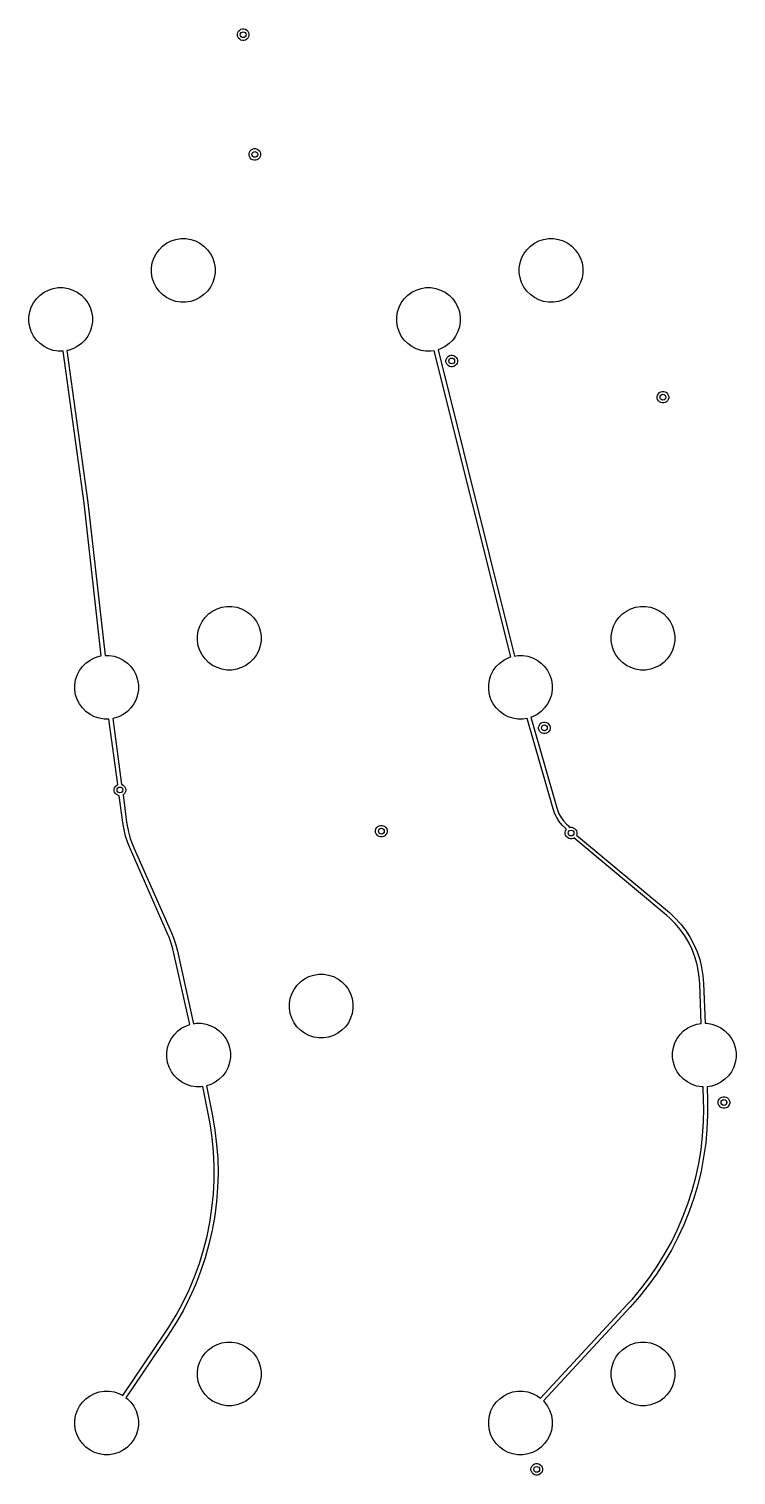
# Model space of a CAD drawing. Extents: x 4 to 18.4, y -7.3 to -2.9.
# Drawn here: x 4.004 to 5.446, y -5.819 to -2.87 of the extents above; entities that cross this region are included whole.
import ezdxf

# ---------------------------------------------------------------- set-up
doc = ezdxf.new("R2010")
doc.units = 0
doc.header["$MEASUREMENT"] = 0
doc.layers.add('BLACK', color=7, linetype='CONTINUOUS')

msp = doc.modelspace()

# ---------------------------------------------------------------- linework, layer by layer
at = {"layer": 'BLACK', "linetype": 'CONTINUOUS'}
for p, q in [((4.4292, -2.8803), (4.43, -2.8774)), ((4.4292, -2.8834), (4.4292, -2.8803)), ((4.43, -2.8864), (4.4292, -2.8834)), ((4.43, -2.8774), (4.4316, -2.8747)), ((4.4316, -2.8891), (4.43, -2.8864)), ((4.4316, -2.8747), (4.4338, -2.8725)), ((4.4338, -2.8913), (4.4316, -2.8891)), ((4.4338, -2.8725), (4.4364, -2.871)), ((4.4364, -2.871), (4.4394, -2.8702)), ((4.4394, -2.8702), (4.4425, -2.8702)), ((4.4425, -2.8702), (4.4455, -2.871)), ((4.4455, -2.871), (4.4481, -2.8725)), ((4.4481, -2.8725), (4.4503, -2.8747)), ((4.4503, -2.8891), (4.4481, -2.8913)), ((4.4503, -2.8747), (4.4519, -2.8774)), ((4.4519, -2.8864), (4.4503, -2.8891)), ((4.4519, -2.8774), (4.4527, -2.8803)), ((4.4527, -2.8834), (4.4519, -2.8864)), ((4.4527, -2.8803), (4.4527, -2.8834)), ((4.4364, -2.8928), (4.4338, -2.8913)), ((4.4394, -2.8936), (4.4364, -2.8928)), ((4.4425, -2.8936), (4.4394, -2.8936)), ((4.4455, -2.8928), (4.4425, -2.8936)), ((4.4481, -2.8913), (4.4455, -2.8928)), ((4.4529, -3.1244), (4.4537, -3.1215)), ((4.4529, -3.1275), (4.4529, -3.1244)), ((4.4537, -3.1215), (4.4552, -3.1188)), ((4.4552, -3.1188), (4.4574, -3.1166)), ((4.4574, -3.1166), (4.46, -3.1151)), ((4.46, -3.1151), (4.463, -3.1143)), ((4.463, -3.1143), (4.4661, -3.1143)), ((4.4661, -3.1143), (4.4691, -3.1151)), ((4.4691, -3.1151), (4.4718, -3.1166)), ((4.4718, -3.1166), (4.4739, -3.1188)), ((4.4739, -3.1188), (4.4755, -3.1215)), ((4.4755, -3.1215), (4.4763, -3.1244)), ((4.4763, -3.1244), (4.4763, -3.1275)), ((4.4537, -3.1305), (4.4529, -3.1275)), ((4.4552, -3.1332), (4.4537, -3.1305)), ((4.4574, -3.1354), (4.4552, -3.1332)), ((4.46, -3.1369), (4.4574, -3.1354)), ((4.463, -3.1377), (4.46, -3.1369)), ((4.4661, -3.1377), (4.463, -3.1377)), ((4.4691, -3.1369), (4.4661, -3.1377)), ((4.4718, -3.1354), (4.4691, -3.1369)), ((4.4739, -3.1332), (4.4718, -3.1354)), ((4.4755, -3.1305), (4.4739, -3.1332)), ((4.4763, -3.1275), (4.4755, -3.1305)), ((4.2939, -3.3025), (4.3036, -3.2993)), ((4.3036, -3.2993), (4.3137, -3.2977)), ((4.3137, -3.2977), (4.3238, -3.2977)), ((4.3238, -3.2977), (4.3339, -3.2993)), ((4.3339, -3.2993), (4.3436, -3.3025)), ((5.0439, -3.3025), (5.0536, -3.2993)), ((5.0536, -3.2993), (5.0636, -3.2977)), ((5.0636, -3.2977), (5.0738, -3.2977)), ((5.0738, -3.2977), (5.0839, -3.2993)), ((5.0839, -3.2993), (5.0936, -3.3025)), ((4.2587, -3.3376), (4.2634, -3.3286)), ((4.2634, -3.3286), (4.2694, -3.3203)), ((4.2694, -3.3203), (4.2766, -3.3131)), ((4.2766, -3.3131), (4.2848, -3.3071)), ((4.2848, -3.3071), (4.2939, -3.3025)), ((4.3436, -3.3025), (4.3527, -3.3071)), ((4.3527, -3.3071), (4.3609, -3.3131)), ((4.3609, -3.3131), (4.3681, -3.3203)), ((4.3681, -3.3203), (4.3741, -3.3286)), ((4.3741, -3.3286), (4.3788, -3.3376)), ((5.0087, -3.3376), (5.0134, -3.3286)), ((5.0134, -3.3286), (5.0193, -3.3203)), ((5.0193, -3.3203), (5.0266, -3.3131)), ((5.0266, -3.3131), (5.0348, -3.3071)), ((5.0348, -3.3071), (5.0439, -3.3025)), ((5.0936, -3.3025), (5.1027, -3.3071)), ((5.1027, -3.3071), (5.1109, -3.3131)), ((5.1109, -3.3131), (5.1181, -3.3203)), ((5.1181, -3.3203), (5.1241, -3.3286)), ((5.1241, -3.3286), (5.1288, -3.3376)), ((4.254, -3.3574), (4.2556, -3.3473)), ((4.254, -3.3676), (4.254, -3.3574)), ((4.2556, -3.3473), (4.2587, -3.3376)), ((4.3788, -3.3376), (4.3819, -3.3473)), ((4.3819, -3.3473), (4.3835, -3.3574)), ((4.3835, -3.3574), (4.3835, -3.3676)), ((5.004, -3.3574), (5.0056, -3.3473)), ((5.004, -3.3676), (5.004, -3.3574)), ((5.0056, -3.3473), (5.0087, -3.3376)), ((5.1288, -3.3376), (5.1319, -3.3473)), ((5.1319, -3.3473), (5.1335, -3.3574)), ((5.1335, -3.3574), (5.1335, -3.3676)), ((4.2556, -3.3777), (4.254, -3.3676)), ((4.2587, -3.3874), (4.2556, -3.3777)), ((4.2634, -3.3964), (4.2587, -3.3874)), ((4.3788, -3.3874), (4.3741, -3.3964)), ((4.3819, -3.3777), (4.3788, -3.3874)), ((4.3835, -3.3676), (4.3819, -3.3777)), ((5.0056, -3.3777), (5.004, -3.3676)), ((5.0087, -3.3874), (5.0056, -3.3777)), ((5.0134, -3.3964), (5.0087, -3.3874)), ((5.1288, -3.3874), (5.1241, -3.3964)), ((5.1319, -3.3777), (5.1288, -3.3874)), ((5.1335, -3.3676), (5.1319, -3.3777)), ((4.0134, -3.4286), (4.0194, -3.4203)), ((4.0194, -3.4203), (4.0266, -3.4131)), ((4.0266, -3.4131), (4.0348, -3.4071)), ((4.0348, -3.4071), (4.0439, -3.4025)), ((4.0439, -3.4025), (4.0536, -3.3993)), ((4.0536, -3.3993), (4.0637, -3.3977)), ((4.0637, -3.3977), (4.0738, -3.3977)), ((4.0738, -3.3977), (4.0839, -3.3993)), ((4.0839, -3.3993), (4.0936, -3.4025)), ((4.0936, -3.4025), (4.1027, -3.4071)), ((4.1027, -3.4071), (4.1109, -3.4131)), ((4.1109, -3.4131), (4.1181, -3.4203)), ((4.1181, -3.4203), (4.1241, -3.4286)), ((4.2694, -3.4047), (4.2634, -3.3964)), ((4.2766, -3.4119), (4.2694, -3.4047)), ((4.2848, -3.4179), (4.2766, -3.4119)), ((4.2939, -3.4225), (4.2848, -3.4179)), ((4.3527, -3.4179), (4.3436, -3.4225)), ((4.3609, -3.4119), (4.3527, -3.4179)), ((4.3681, -3.4047), (4.3609, -3.4119)), ((4.3741, -3.3964), (4.3681, -3.4047)), ((4.7634, -3.4286), (4.7693, -3.4203)), ((4.7693, -3.4203), (4.7766, -3.4131)), ((4.7766, -3.4131), (4.7848, -3.4071)), ((4.7848, -3.4071), (4.7939, -3.4025)), ((4.7939, -3.4025), (4.8036, -3.3993)), ((4.8036, -3.3993), (4.8136, -3.3977)), ((4.8136, -3.3977), (4.8238, -3.3977)), ((4.8238, -3.3977), (4.8339, -3.3993)), ((4.8339, -3.3993), (4.8436, -3.4025)), ((4.8436, -3.4025), (4.8527, -3.4071)), ((4.8527, -3.4071), (4.8609, -3.4131)), ((4.8609, -3.4131), (4.8681, -3.4203)), ((4.8681, -3.4203), (4.8741, -3.4286)), ((5.0193, -3.4047), (5.0134, -3.3964)), ((5.0266, -3.4119), (5.0193, -3.4047)), ((5.0348, -3.4179), (5.0266, -3.4119)), ((5.0439, -3.4225), (5.0348, -3.4179)), ((5.1027, -3.4179), (5.0936, -3.4225)), ((5.1109, -3.4119), (5.1027, -3.4179)), ((5.1181, -3.4047), (5.1109, -3.4119)), ((5.1241, -3.3964), (5.1181, -3.4047)), ((4.004, -3.4574), (4.0056, -3.4473)), ((4.0056, -3.4473), (4.0087, -3.4376)), ((4.0087, -3.4376), (4.0134, -3.4286)), ((4.1241, -3.4286), (4.1288, -3.4376)), ((4.1288, -3.4376), (4.1319, -3.4473)), ((4.1319, -3.4473), (4.1335, -3.4574)), ((4.3036, -3.4257), (4.2939, -3.4225)), ((4.3137, -3.4273), (4.3036, -3.4257)), ((4.3238, -3.4273), (4.3137, -3.4273)), ((4.3339, -3.4257), (4.3238, -3.4273)), ((4.3436, -3.4225), (4.3339, -3.4257)), ((4.754, -3.4574), (4.7556, -3.4473)), ((4.7556, -3.4473), (4.7587, -3.4376)), ((4.7587, -3.4376), (4.7634, -3.4286)), ((4.8741, -3.4286), (4.8788, -3.4376)), ((4.8788, -3.4376), (4.8819, -3.4473)), ((4.8819, -3.4473), (4.8835, -3.4574)), ((5.0536, -3.4257), (5.0439, -3.4225)), ((5.0636, -3.4273), (5.0536, -3.4257)), ((5.0738, -3.4273), (5.0636, -3.4273)), ((5.0839, -3.4257), (5.0738, -3.4273)), ((5.0936, -3.4225), (5.0839, -3.4257)), ((4.004, -3.4676), (4.004, -3.4574)), ((4.0056, -3.4777), (4.004, -3.4676)), ((4.0087, -3.4874), (4.0056, -3.4777)), ((4.1319, -3.4777), (4.1288, -3.4874)), ((4.1335, -3.4676), (4.1319, -3.4777)), ((4.1335, -3.4574), (4.1335, -3.4676)), ((4.754, -3.4676), (4.754, -3.4574)), ((4.7556, -3.4777), (4.754, -3.4676)), ((4.7587, -3.4874), (4.7556, -3.4777)), ((4.8819, -3.4777), (4.8788, -3.4874)), ((4.8835, -3.4676), (4.8819, -3.4777)), ((4.8835, -3.4574), (4.8835, -3.4676)), ((4.0134, -3.4964), (4.0087, -3.4874)), ((4.0194, -3.5047), (4.0134, -3.4964)), ((4.0266, -3.5119), (4.0194, -3.5047)), ((4.1181, -3.5047), (4.1109, -3.5119)), ((4.1241, -3.4964), (4.1181, -3.5047)), ((4.1288, -3.4874), (4.1241, -3.4964)), ((4.7634, -3.4964), (4.7587, -3.4874)), ((4.7693, -3.5047), (4.7634, -3.4964)), ((4.7766, -3.5119), (4.7693, -3.5047)), ((4.8681, -3.5047), (4.8609, -3.5119)), ((4.8741, -3.4964), (4.8681, -3.5047)), ((4.8788, -3.4874), (4.8741, -3.4964)), ((4.0348, -3.5179), (4.0266, -3.5119)), ((4.0439, -3.5225), (4.0348, -3.5179)), ((4.0536, -3.5257), (4.0439, -3.5225)), ((4.0637, -3.5273), (4.0536, -3.5257)), ((4.0737, -3.5273), (4.0637, -3.5273)), ((4.1164, -3.8369), (4.0737, -3.5273)), ((4.0839, -3.5257), (4.0815, -3.526)), ((4.0815, -3.526), (4.1242, -3.8358)), ((4.0936, -3.5225), (4.0839, -3.5257)), ((4.1027, -3.5179), (4.0936, -3.5225)), ((4.1109, -3.5119), (4.1027, -3.5179)), ((4.7848, -3.5179), (4.7766, -3.5119)), ((4.7939, -3.5225), (4.7848, -3.5179)), ((4.8036, -3.5257), (4.7939, -3.5225)), ((4.8136, -3.5273), (4.8036, -3.5257)), ((4.8238, -3.5273), (4.8136, -3.5273)), ((4.8306, -3.5262), (4.8238, -3.5273)), ((4.9868, -4.1507), (4.8306, -3.5262)), ((4.8436, -3.5225), (4.8382, -3.5243)), ((4.8382, -3.5243), (4.9944, -4.1488)), ((4.8527, -3.5179), (4.8436, -3.5225)), ((4.8609, -3.5119), (4.8527, -3.5179)), ((4.8568, -3.5401), (4.859, -3.5379)), ((4.859, -3.5379), (4.8616, -3.5363)), ((4.8616, -3.5363), (4.8646, -3.5355)), ((4.8646, -3.5355), (4.8677, -3.5355)), ((4.8677, -3.5355), (4.8707, -3.5363)), ((4.8707, -3.5363), (4.8733, -3.5379)), ((4.8733, -3.5379), (4.8755, -3.5401)), ((4.8544, -3.5457), (4.8552, -3.5427)), ((4.8544, -3.5488), (4.8544, -3.5457)), ((4.8552, -3.5518), (4.8544, -3.5488)), ((4.8552, -3.5427), (4.8568, -3.5401)), ((4.8568, -3.5544), (4.8552, -3.5518)), ((4.859, -3.5566), (4.8568, -3.5544)), ((4.8616, -3.5582), (4.859, -3.5566)), ((4.8646, -3.559), (4.8616, -3.5582)), ((4.8677, -3.559), (4.8646, -3.559)), ((4.8707, -3.5582), (4.8677, -3.559)), ((4.8733, -3.5566), (4.8707, -3.5582)), ((4.8755, -3.5544), (4.8733, -3.5566)), ((4.8755, -3.5401), (4.8771, -3.5427)), ((4.8771, -3.5518), (4.8755, -3.5544)), ((4.8771, -3.5427), (4.8779, -3.5457)), ((4.8779, -3.5488), (4.8771, -3.5518)), ((4.8779, -3.5457), (4.8779, -3.5488)), ((5.2852, -3.6195), (5.286, -3.6166)), ((5.2852, -3.6226), (5.2852, -3.6195)), ((5.286, -3.6256), (5.2852, -3.6226)), ((5.286, -3.6166), (5.2875, -3.6139)), ((5.2875, -3.6283), (5.286, -3.6256)), ((5.2875, -3.6139), (5.2897, -3.6117)), ((5.2897, -3.6117), (5.2924, -3.6102)), ((5.2924, -3.6102), (5.2953, -3.6094)), ((5.2953, -3.6094), (5.2984, -3.6094)), ((5.2984, -3.6094), (5.3014, -3.6102)), ((5.3014, -3.6102), (5.3041, -3.6117)), ((5.3041, -3.6117), (5.3062, -3.6139)), ((5.3062, -3.6139), (5.3078, -3.6166)), ((5.3078, -3.6256), (5.3062, -3.6283)), ((5.3078, -3.6166), (5.3086, -3.6195)), ((5.3086, -3.6226), (5.3078, -3.6256)), ((5.3086, -3.6195), (5.3086, -3.6226)), ((5.2897, -3.6305), (5.2875, -3.6283)), ((5.2924, -3.632), (5.2897, -3.6305)), ((5.2953, -3.6328), (5.2924, -3.632)), ((5.2984, -3.6328), (5.2953, -3.6328)), ((5.3014, -3.632), (5.2984, -3.6328)), ((5.3041, -3.6305), (5.3014, -3.632)), ((5.3062, -3.6283), (5.3041, -3.6305)), ((4.1514, -4.1487), (4.1164, -3.8369)), ((4.1242, -3.8358), (4.1242, -3.8359)), ((4.1242, -3.8359), (4.1242, -3.8359)), ((4.1242, -3.8359), (4.1592, -4.1477)), ((4.3631, -4.0703), (4.3703, -4.0631)), ((4.3703, -4.0631), (4.3786, -4.0571)), ((4.3786, -4.0571), (4.3876, -4.0525)), ((4.3876, -4.0525), (4.3973, -4.0493)), ((4.3973, -4.0493), (4.4074, -4.0477)), ((4.4074, -4.0477), (4.4176, -4.0477)), ((4.4176, -4.0477), (4.4277, -4.0493)), ((4.4277, -4.0493), (4.4374, -4.0525)), ((4.4374, -4.0525), (4.4464, -4.0571)), ((4.4464, -4.0571), (4.4547, -4.0631)), ((4.4547, -4.0631), (4.4619, -4.0703)), ((5.2069, -4.0703), (5.2141, -4.0631)), ((5.2141, -4.0631), (5.2223, -4.0571)), ((5.2223, -4.0571), (5.2314, -4.0525)), ((5.2314, -4.0525), (5.2411, -4.0493)), ((5.2411, -4.0493), (5.2512, -4.0477)), ((5.2512, -4.0477), (5.2613, -4.0477)), ((5.2613, -4.0477), (5.2714, -4.0493)), ((5.2714, -4.0493), (5.2811, -4.0525)), ((5.2811, -4.0525), (5.2902, -4.0571)), ((5.2902, -4.0571), (5.2984, -4.0631)), ((5.2984, -4.0631), (5.3056, -4.0703)), ((4.3477, -4.1074), (4.3493, -4.0973)), ((4.3493, -4.0973), (4.3525, -4.0876)), ((4.3525, -4.0876), (4.3571, -4.0786)), ((4.3571, -4.0786), (4.3631, -4.0703)), ((4.4619, -4.0703), (4.4679, -4.0786)), ((4.4679, -4.0786), (4.4725, -4.0876)), ((4.4725, -4.0876), (4.4757, -4.0973)), ((4.4757, -4.0973), (4.4773, -4.1074)), ((5.1915, -4.1074), (5.1931, -4.0973)), ((5.1931, -4.0973), (5.1962, -4.0876)), ((5.1962, -4.0876), (5.2009, -4.0786)), ((5.2009, -4.0786), (5.2069, -4.0703)), ((5.3056, -4.0703), (5.3116, -4.0786)), ((5.3116, -4.0786), (5.3163, -4.0876)), ((5.3163, -4.0876), (5.3194, -4.0973)), ((5.3194, -4.0973), (5.321, -4.1074)), ((4.3477, -4.1176), (4.3477, -4.1074)), ((4.3493, -4.1277), (4.3477, -4.1176)), ((4.3525, -4.1374), (4.3493, -4.1277)), ((4.4757, -4.1277), (4.4725, -4.1374)), ((4.4773, -4.1176), (4.4757, -4.1277)), ((4.4773, -4.1074), (4.4773, -4.1176)), ((5.1915, -4.1176), (5.1915, -4.1074)), ((5.1931, -4.1277), (5.1915, -4.1176)), ((5.1962, -4.1374), (5.1931, -4.1277)), ((5.3194, -4.1277), (5.3163, -4.1374)), ((5.321, -4.1176), (5.3194, -4.1277)), ((5.321, -4.1074), (5.321, -4.1176)), ((4.1203, -4.1631), (4.1286, -4.1571)), ((4.1286, -4.1571), (4.1376, -4.1525)), ((4.1376, -4.1525), (4.1473, -4.1493)), ((4.1473, -4.1493), (4.1514, -4.1487)), ((4.1592, -4.1477), (4.1676, -4.1477)), ((4.1676, -4.1477), (4.1777, -4.1493)), ((4.1777, -4.1493), (4.1874, -4.1525)), ((4.1874, -4.1525), (4.1964, -4.1571)), ((4.1964, -4.1571), (4.2047, -4.1631)), ((4.3571, -4.1464), (4.3525, -4.1374)), ((4.3631, -4.1547), (4.3571, -4.1464)), ((4.3703, -4.1619), (4.3631, -4.1547)), ((4.4619, -4.1547), (4.4547, -4.1619)), ((4.4679, -4.1464), (4.4619, -4.1547)), ((4.4725, -4.1374), (4.4679, -4.1464)), ((4.9641, -4.1631), (4.9723, -4.1571)), ((4.9723, -4.1571), (4.9814, -4.1525)), ((4.9814, -4.1525), (4.9868, -4.1507)), ((4.9944, -4.1488), (5.0012, -4.1477)), ((5.0012, -4.1477), (5.0113, -4.1477)), ((5.0113, -4.1477), (5.0214, -4.1493)), ((5.0214, -4.1493), (5.0311, -4.1525)), ((5.0311, -4.1525), (5.0402, -4.1571)), ((5.0402, -4.1571), (5.0484, -4.1631)), ((5.2009, -4.1464), (5.1962, -4.1374)), ((5.2069, -4.1547), (5.2009, -4.1464)), ((5.2141, -4.1619), (5.2069, -4.1547)), ((5.3056, -4.1547), (5.2984, -4.1619)), ((5.3116, -4.1464), (5.3056, -4.1547)), ((5.3163, -4.1374), (5.3116, -4.1464)), ((4.1025, -4.1876), (4.1071, -4.1786)), ((4.1071, -4.1786), (4.1131, -4.1703)), ((4.1131, -4.1703), (4.1203, -4.1631)), ((4.2047, -4.1631), (4.2119, -4.1703)), ((4.2119, -4.1703), (4.2179, -4.1786)), ((4.2179, -4.1786), (4.2225, -4.1876)), ((4.3786, -4.1679), (4.3703, -4.1619)), ((4.3876, -4.1725), (4.3786, -4.1679)), ((4.3973, -4.1757), (4.3876, -4.1725)), ((4.4074, -4.1773), (4.3973, -4.1757)), ((4.4176, -4.1773), (4.4074, -4.1773)), ((4.4277, -4.1757), (4.4176, -4.1773)), ((4.4374, -4.1725), (4.4277, -4.1757)), ((4.4464, -4.1679), (4.4374, -4.1725)), ((4.4547, -4.1619), (4.4464, -4.1679)), ((4.9462, -4.1876), (4.9509, -4.1786)), ((4.9509, -4.1786), (4.9569, -4.1703)), ((4.9569, -4.1703), (4.9641, -4.1631)), ((5.0484, -4.1631), (5.0556, -4.1703)), ((5.0556, -4.1703), (5.0616, -4.1786)), ((5.0616, -4.1786), (5.0663, -4.1876)), ((5.2223, -4.1679), (5.2141, -4.1619)), ((5.2314, -4.1725), (5.2223, -4.1679)), ((5.2411, -4.1757), (5.2314, -4.1725)), ((5.2512, -4.1773), (5.2411, -4.1757)), ((5.2613, -4.1773), (5.2512, -4.1773)), ((5.2714, -4.1757), (5.2613, -4.1773)), ((5.2811, -4.1725), (5.2714, -4.1757)), ((5.2902, -4.1679), (5.2811, -4.1725)), ((5.2984, -4.1619), (5.2902, -4.1679)), ((4.0977, -4.2074), (4.0993, -4.1973)), ((4.0977, -4.2176), (4.0977, -4.2074)), ((4.0993, -4.1973), (4.1025, -4.1876)), ((4.2225, -4.1876), (4.2257, -4.1973)), ((4.2257, -4.1973), (4.2273, -4.2074)), ((4.2273, -4.2074), (4.2273, -4.2176)), ((4.9415, -4.2074), (4.9431, -4.1973)), ((4.9415, -4.2176), (4.9415, -4.2074)), ((4.9431, -4.1973), (4.9462, -4.1876)), ((5.0663, -4.1876), (5.0694, -4.1973)), ((5.0694, -4.1973), (5.071, -4.2074)), ((5.071, -4.2074), (5.071, -4.2176)), ((4.0993, -4.2277), (4.0977, -4.2176)), ((4.1025, -4.2374), (4.0993, -4.2277)), ((4.1071, -4.2464), (4.1025, -4.2374)), ((4.2225, -4.2374), (4.2179, -4.2464)), ((4.2257, -4.2277), (4.2225, -4.2374)), ((4.2273, -4.2176), (4.2257, -4.2277)), ((4.9431, -4.2277), (4.9415, -4.2176)), ((4.9462, -4.2374), (4.9431, -4.2277)), ((4.9509, -4.2464), (4.9462, -4.2374)), ((5.0663, -4.2374), (5.0616, -4.2464)), ((5.0694, -4.2277), (5.0663, -4.2374)), ((5.071, -4.2176), (5.0694, -4.2277)), ((4.1131, -4.2547), (4.1071, -4.2464)), ((4.1203, -4.2619), (4.1131, -4.2547)), ((4.1286, -4.2679), (4.1203, -4.2619)), ((4.1376, -4.2725), (4.1286, -4.2679)), ((4.1473, -4.2757), (4.1376, -4.2725)), ((4.1874, -4.2725), (4.1777, -4.2757)), ((4.1964, -4.2679), (4.1874, -4.2725)), ((4.2047, -4.2619), (4.1964, -4.2679)), ((4.2119, -4.2547), (4.2047, -4.2619)), ((4.2179, -4.2464), (4.2119, -4.2547)), ((4.9569, -4.2547), (4.9509, -4.2464)), ((4.9641, -4.2619), (4.9569, -4.2547)), ((4.9723, -4.2679), (4.9641, -4.2619)), ((4.9814, -4.2725), (4.9723, -4.2679)), ((4.9911, -4.2757), (4.9814, -4.2725)), ((5.0311, -4.2725), (5.0278, -4.2736)), ((5.0278, -4.2736), (5.0804, -4.4582)), ((5.0402, -4.2679), (5.0311, -4.2725)), ((5.0484, -4.2619), (5.0402, -4.2679)), ((5.0556, -4.2547), (5.0484, -4.2619)), ((5.0616, -4.2464), (5.0556, -4.2547)), ((4.1574, -4.2773), (4.1473, -4.2757)), ((4.1672, -4.2773), (4.1574, -4.2773)), ((4.1851, -4.411), (4.1672, -4.2773)), ((4.1777, -4.2757), (4.175, -4.2761)), ((4.175, -4.2761), (4.193, -4.4107)), ((5.0012, -4.2773), (4.9911, -4.2757)), ((5.0113, -4.2773), (5.0012, -4.2773)), ((5.0202, -4.2759), (5.0113, -4.2773)), ((5.0728, -4.4603), (5.0202, -4.2759)), ((5.0434, -4.2937), (5.0442, -4.2908)), ((5.0434, -4.2968), (5.0434, -4.2937)), ((5.0442, -4.2998), (5.0434, -4.2968)), ((5.0442, -4.2908), (5.0457, -4.2881)), ((5.0457, -4.3025), (5.0442, -4.2998)), ((5.0457, -4.2881), (5.0479, -4.2859)), ((5.0479, -4.3046), (5.0457, -4.3025)), ((5.0479, -4.2859), (5.0506, -4.2844)), ((5.0506, -4.3062), (5.0479, -4.3046)), ((5.0506, -4.2844), (5.0536, -4.2836)), ((5.0536, -4.2836), (5.0567, -4.2836)), ((5.0567, -4.2836), (5.0596, -4.2844)), ((5.0596, -4.2844), (5.0623, -4.2859)), ((5.0623, -4.3046), (5.0596, -4.3062)), ((5.0623, -4.2859), (5.0645, -4.2881)), ((5.0645, -4.3025), (5.0623, -4.3046)), ((5.0645, -4.2881), (5.066, -4.2908)), ((5.066, -4.2998), (5.0645, -4.3025)), ((5.066, -4.2908), (5.0668, -4.2937)), ((5.0668, -4.2968), (5.066, -4.2998)), ((5.0668, -4.2937), (5.0668, -4.2968)), ((5.0536, -4.307), (5.0506, -4.3062)), ((5.0567, -4.307), (5.0536, -4.307)), ((5.0596, -4.3062), (5.0567, -4.307)), ((4.1779, -4.4203), (4.1787, -4.4174)), ((4.1779, -4.4234), (4.1779, -4.4203)), ((4.1787, -4.4174), (4.1803, -4.4147)), ((4.1803, -4.4147), (4.1824, -4.4125)), ((4.1824, -4.4125), (4.1851, -4.411)), ((4.1851, -4.411), (4.1851, -4.411)), ((4.193, -4.4107), (4.1941, -4.411)), ((4.1941, -4.411), (4.1968, -4.4125)), ((4.1968, -4.4125), (4.199, -4.4147)), ((4.199, -4.4147), (4.2005, -4.4174)), ((4.2005, -4.4174), (4.2013, -4.4203)), ((4.2013, -4.4203), (4.2013, -4.4234)), ((4.1787, -4.4264), (4.1779, -4.4234)), ((4.1803, -4.4291), (4.1787, -4.4264)), ((4.1824, -4.4312), (4.1803, -4.4291)), ((4.1851, -4.4328), (4.1824, -4.4312)), ((4.1881, -4.4336), (4.1851, -4.4328)), ((4.1882, -4.4336), (4.1881, -4.4336)), ((4.1955, -4.4885), (4.1882, -4.4336)), ((4.1968, -4.4312), (4.1959, -4.4318)), ((4.1959, -4.4318), (4.2033, -4.4874)), ((4.199, -4.4291), (4.1968, -4.4312)), ((4.2005, -4.4264), (4.199, -4.4291)), ((4.2013, -4.4234), (4.2005, -4.4264)), ((5.076, -4.4694), (5.0728, -4.4603)), ((5.0728, -4.4603), (5.0728, -4.4603)), ((5.0728, -4.4603), (5.0728, -4.4603)), ((5.0802, -4.4781), (5.076, -4.4694)), ((5.0854, -4.4862), (5.0802, -4.4781)), ((5.0804, -4.4582), (5.0804, -4.4582)), ((5.0804, -4.4582), (5.0816, -4.4624)), ((5.0816, -4.4624), (5.0849, -4.4704)), ((5.0849, -4.4704), (5.0892, -4.478)), ((5.0892, -4.478), (5.0943, -4.4851)), ((4.1979, -4.5024), (4.1955, -4.4885)), ((4.2012, -4.5162), (4.1979, -4.5024)), ((4.2033, -4.4874), (4.2042, -4.4942)), ((4.2042, -4.4942), (4.207, -4.5075)), ((4.207, -4.5075), (4.2107, -4.5206)), ((4.7109, -4.5043), (4.7117, -4.5013)), ((4.7109, -4.5074), (4.7109, -4.5043)), ((4.7117, -4.5104), (4.7109, -4.5074)), ((4.7117, -4.5013), (4.7133, -4.4987)), ((4.7133, -4.513), (4.7117, -4.5104)), ((4.7133, -4.4987), (4.7155, -4.4965)), ((4.7155, -4.4965), (4.7181, -4.4949)), ((4.7181, -4.4949), (4.7211, -4.4941)), ((4.7211, -4.4941), (4.7242, -4.4941)), ((4.7242, -4.4941), (4.7272, -4.4949)), ((4.7272, -4.4949), (4.7298, -4.4965)), ((4.7298, -4.4965), (4.732, -4.4987)), ((4.732, -4.4987), (4.7336, -4.5013)), ((4.7336, -4.5104), (4.732, -4.513)), ((4.7336, -4.5013), (4.7344, -4.5043)), ((4.7344, -4.5074), (4.7336, -4.5104)), ((4.7344, -4.5043), (4.7344, -4.5074)), ((5.0915, -4.4937), (5.0854, -4.4862)), ((5.0979, -4.4999), (5.0915, -4.4937)), ((5.0943, -4.4851), (5.1002, -4.4915)), ((5.0977, -4.5081), (5.0985, -4.5052)), ((5.0977, -4.5112), (5.0977, -4.5081)), ((5.0985, -4.5142), (5.0977, -4.5112)), ((5.0999, -4.5027), (5.0979, -4.4999)), ((5.0985, -4.5052), (5.0999, -4.5027)), ((5.1002, -4.4915), (5.1036, -4.4944)), ((5.1036, -4.4944), (5.1036, -4.4945)), ((5.1036, -4.4945), (5.1037, -4.4946)), ((5.1037, -4.4946), (5.1042, -4.4952)), ((5.1042, -4.4952), (5.1064, -4.4984)), ((5.1064, -4.4984), (5.1078, -4.498)), ((5.1078, -4.498), (5.1109, -4.498)), ((5.1109, -4.498), (5.1139, -4.4988)), ((5.1139, -4.4988), (5.1166, -4.5003)), ((5.1166, -4.5003), (5.1187, -4.5025)), ((5.1187, -4.5025), (5.1203, -4.5052)), ((5.1203, -4.5052), (5.1211, -4.5081)), ((5.1211, -4.5112), (5.1204, -4.5138)), ((5.1211, -4.5081), (5.1211, -4.5112)), ((4.2055, -4.5296), (4.2012, -4.5162)), ((4.2108, -4.5428), (4.2055, -4.5296)), ((4.2107, -4.5206), (4.2152, -4.5334)), ((4.2152, -4.5334), (4.218, -4.5396)), ((4.218, -4.5396), (4.218, -4.5396)), ((4.218, -4.5396), (4.2945, -4.7133)), ((4.7155, -4.5152), (4.7133, -4.513)), ((4.7181, -4.5168), (4.7155, -4.5152)), ((4.7211, -4.5176), (4.7181, -4.5168)), ((4.7242, -4.5176), (4.7211, -4.5176)), ((4.7272, -4.5168), (4.7242, -4.5176)), ((4.7298, -4.5152), (4.7272, -4.5168)), ((4.732, -4.513), (4.7298, -4.5152)), ((5.1, -4.5169), (5.0985, -4.5142)), ((5.1022, -4.5191), (5.1, -4.5169)), ((5.1049, -4.5206), (5.1022, -4.5191)), ((5.1078, -4.5214), (5.1049, -4.5206)), ((5.1109, -4.5214), (5.1078, -4.5214)), ((5.1139, -4.5206), (5.1109, -4.5214)), ((5.1153, -4.5198), (5.1139, -4.5206)), ((5.3049, -4.6778), (5.1153, -4.5198)), ((5.1204, -4.5138), (5.31, -4.6718)), ((4.2873, -4.7165), (4.2108, -4.5428)), ((5.3109, -4.683), (5.3049, -4.6778)), ((5.31, -4.6718), (5.31, -4.6718)), ((5.31, -4.6718), (5.31, -4.6718)), ((5.31, -4.6718), (5.3221, -4.6831)), ((5.3221, -4.6943), (5.3109, -4.683)), ((5.3221, -4.6831), (5.3332, -4.6954)), ((4.2898, -4.7222), (4.2873, -4.7165)), ((4.2873, -4.7165), (4.2873, -4.7165)), ((4.2945, -4.7133), (4.2945, -4.7133)), ((4.2945, -4.7133), (4.2994, -4.7254)), ((5.3323, -4.7065), (5.3221, -4.6943)), ((5.3414, -4.7195), (5.3323, -4.7065)), ((5.3332, -4.6954), (5.3433, -4.7085)), ((5.3433, -4.7085), (5.3522, -4.7224)), ((4.2942, -4.734), (4.2898, -4.7222)), ((4.2977, -4.7461), (4.2942, -4.734)), ((4.2991, -4.7522), (4.2977, -4.7461)), ((4.2994, -4.7254), (4.3035, -4.7379)), ((4.3035, -4.7379), (4.3067, -4.7505)), ((5.3495, -4.7332), (5.3414, -4.7195)), ((5.3564, -4.7475), (5.3495, -4.7332)), ((5.3522, -4.7224), (5.36, -4.737)), ((5.36, -4.737), (5.3666, -4.7521)), ((4.3321, -4.9002), (4.2991, -4.7522)), ((4.2991, -4.7522), (4.2991, -4.7522)), ((4.2991, -4.7522), (4.2991, -4.7522)), ((4.3067, -4.7505), (4.3067, -4.7505)), ((4.3067, -4.7505), (4.3398, -4.8986)), ((5.3621, -4.7624), (5.3564, -4.7475)), ((5.3665, -4.7776), (5.3621, -4.7624)), ((5.3666, -4.7521), (5.3718, -4.7678)), ((5.3718, -4.7678), (5.3758, -4.7838)), ((4.5661, -4.8071), (4.5751, -4.8025)), ((4.5751, -4.8025), (4.5848, -4.7993)), ((4.5848, -4.7993), (4.5949, -4.7977)), ((4.5949, -4.7977), (4.6051, -4.7977)), ((4.6051, -4.7977), (4.6152, -4.7993)), ((4.6152, -4.7993), (4.6249, -4.8025)), ((4.6249, -4.8025), (4.6339, -4.8071)), ((5.3697, -4.7932), (5.3665, -4.7776)), ((5.3716, -4.809), (5.3697, -4.7932)), ((5.3758, -4.7838), (5.3785, -4.8002)), ((5.3785, -4.8002), (5.3798, -4.8166)), ((4.54, -4.8376), (4.5446, -4.8286)), ((4.5446, -4.8286), (4.5506, -4.8203)), ((4.5506, -4.8203), (4.5578, -4.8131)), ((4.5578, -4.8131), (4.5661, -4.8071)), ((4.6339, -4.8071), (4.6422, -4.8131)), ((4.6422, -4.8131), (4.6494, -4.8203)), ((4.6494, -4.8203), (4.6554, -4.8286)), ((4.6554, -4.8286), (4.66, -4.8376)), ((5.3719, -4.8169), (5.3716, -4.809)), ((5.3749, -4.8979), (5.3719, -4.8169)), ((5.3719, -4.8169), (5.3719, -4.8169)), ((5.3798, -4.8166), (5.3798, -4.8166)), ((5.3798, -4.8166), (5.3798, -4.8166)), ((5.3798, -4.8166), (5.3828, -4.8977)), ((4.5352, -4.8574), (4.5368, -4.8473)), ((4.5352, -4.8676), (4.5352, -4.8574)), ((4.5368, -4.8473), (4.54, -4.8376)), ((4.66, -4.8376), (4.6632, -4.8473)), ((4.6632, -4.8473), (4.6648, -4.8574)), ((4.6648, -4.8574), (4.6648, -4.8676)), ((4.5368, -4.8777), (4.5352, -4.8676)), ((4.54, -4.8874), (4.5368, -4.8777)), ((4.5446, -4.8964), (4.54, -4.8874)), ((4.66, -4.8874), (4.6554, -4.8964)), ((4.6632, -4.8777), (4.66, -4.8874)), ((4.6648, -4.8676), (4.6632, -4.8777)), ((4.2946, -4.9286), (4.3006, -4.9203)), ((4.3006, -4.9203), (4.3078, -4.9131)), ((4.3078, -4.9131), (4.3161, -4.9071)), ((4.3161, -4.9071), (4.3251, -4.9025)), ((4.3251, -4.9025), (4.3321, -4.9002)), ((4.3398, -4.8986), (4.3449, -4.8977)), ((4.3449, -4.8977), (4.3551, -4.8977)), ((4.3551, -4.8977), (4.3652, -4.8993)), ((4.3652, -4.8993), (4.3749, -4.9025)), ((4.3749, -4.9025), (4.3839, -4.9071)), ((4.3839, -4.9071), (4.3922, -4.9131)), ((4.3922, -4.9131), (4.3994, -4.9203)), ((4.3994, -4.9203), (4.4054, -4.9286)), ((4.5506, -4.9047), (4.5446, -4.8964)), ((4.5578, -4.9119), (4.5506, -4.9047)), ((4.5661, -4.9179), (4.5578, -4.9119)), ((4.5751, -4.9225), (4.5661, -4.9179)), ((4.5848, -4.9257), (4.5751, -4.9225)), ((4.6249, -4.9225), (4.6152, -4.9257)), ((4.6339, -4.9179), (4.6249, -4.9225)), ((4.6422, -4.9119), (4.6339, -4.9179)), ((4.6494, -4.9047), (4.6422, -4.9119)), ((4.6554, -4.8964), (4.6494, -4.9047)), ((5.3259, -4.9286), (5.3319, -4.9203)), ((5.3319, -4.9203), (5.3391, -4.9131)), ((5.3391, -4.9131), (5.3473, -4.9071)), ((5.3473, -4.9071), (5.3564, -4.9025)), ((5.3564, -4.9025), (5.3661, -4.8993)), ((5.3661, -4.8993), (5.3749, -4.8979)), ((5.3828, -4.8977), (5.3863, -4.8977)), ((5.3863, -4.8977), (5.3964, -4.8993)), ((5.3964, -4.8993), (5.4061, -4.9025)), ((5.4061, -4.9025), (5.4152, -4.9071)), ((5.4152, -4.9071), (5.4234, -4.9131)), ((5.4234, -4.9131), (5.4306, -4.9203)), ((5.4306, -4.9203), (5.4366, -4.9286)), ((4.2852, -4.9574), (4.2868, -4.9473)), ((4.2868, -4.9473), (4.29, -4.9376)), ((4.29, -4.9376), (4.2946, -4.9286)), ((4.4054, -4.9286), (4.41, -4.9376)), ((4.41, -4.9376), (4.4132, -4.9473)), ((4.4132, -4.9473), (4.4148, -4.9574)), ((4.5949, -4.9273), (4.5848, -4.9257)), ((4.6051, -4.9273), (4.5949, -4.9273)), ((4.6152, -4.9257), (4.6051, -4.9273)), ((5.3165, -4.9574), (5.3181, -4.9473)), ((5.3181, -4.9473), (5.3212, -4.9376)), ((5.3212, -4.9376), (5.3259, -4.9286)), ((5.4366, -4.9286), (5.4413, -4.9376)), ((5.4413, -4.9376), (5.4444, -4.9473)), ((5.4444, -4.9473), (5.446, -4.9574)), ((4.2852, -4.9676), (4.2852, -4.9574)), ((4.2868, -4.9777), (4.2852, -4.9676)), ((4.29, -4.9874), (4.2868, -4.9777)), ((4.4132, -4.9777), (4.41, -4.9874)), ((4.4148, -4.9676), (4.4132, -4.9777)), ((4.4148, -4.9574), (4.4148, -4.9676)), ((5.3165, -4.9676), (5.3165, -4.9574)), ((5.3181, -4.9777), (5.3165, -4.9676)), ((5.3212, -4.9874), (5.3181, -4.9777)), ((5.4444, -4.9777), (5.4413, -4.9874)), ((5.446, -4.9676), (5.4444, -4.9777)), ((5.446, -4.9574), (5.446, -4.9676)), ((4.2946, -4.9964), (4.29, -4.9874)), ((4.3006, -5.0047), (4.2946, -4.9964)), ((4.3078, -5.0119), (4.3006, -5.0047)), ((4.3161, -5.0179), (4.3078, -5.0119)), ((4.3922, -5.0119), (4.3839, -5.0179)), ((4.3994, -5.0047), (4.3922, -5.0119)), ((4.4054, -4.9964), (4.3994, -5.0047)), ((4.41, -4.9874), (4.4054, -4.9964)), ((5.3259, -4.9964), (5.3212, -4.9874)), ((5.3319, -5.0047), (5.3259, -4.9964)), ((5.3391, -5.0119), (5.3319, -5.0047)), ((5.3473, -5.0179), (5.3391, -5.0119)), ((5.4234, -5.0119), (5.4152, -5.0179)), ((5.4306, -5.0047), (5.4234, -5.0119)), ((5.4366, -4.9964), (5.4306, -5.0047)), ((5.4413, -4.9874), (5.4366, -4.9964)), ((4.3251, -5.0225), (4.3161, -5.0179)), ((4.3348, -5.0257), (4.3251, -5.0225)), ((4.3449, -5.0273), (4.3348, -5.0257)), ((4.3551, -5.0273), (4.3449, -5.0273)), ((4.3586, -5.0267), (4.3551, -5.0273)), ((4.3707, -5.0881), (4.3586, -5.0267)), ((4.3749, -5.0225), (4.3664, -5.0253)), ((4.3664, -5.0253), (4.3784, -5.0866)), ((4.3839, -5.0179), (4.3749, -5.0225)), ((5.3564, -5.0225), (5.3473, -5.0179)), ((5.3661, -5.0257), (5.3564, -5.0225)), ((5.3762, -5.0273), (5.3661, -5.0257)), ((5.3791, -5.0273), (5.3762, -5.0273)), ((5.3799, -5.0563), (5.3791, -5.0273)), ((5.3964, -5.0257), (5.387, -5.0272)), ((5.387, -5.0272), (5.3878, -5.056)), ((5.4061, -5.0225), (5.3964, -5.0257)), ((5.4152, -5.0179), (5.4061, -5.0225)), ((5.3798, -5.0989), (5.3803, -5.0705)), ((5.3803, -5.0705), (5.3799, -5.0563)), ((5.3878, -5.056), (5.3878, -5.056)), ((5.3878, -5.056), (5.3879, -5.0848)), ((5.4095, -5.0575), (5.4103, -5.0545)), ((5.4095, -5.0606), (5.4095, -5.0575)), ((5.4103, -5.0636), (5.4095, -5.0606)), ((5.4103, -5.0545), (5.4119, -5.0519)), ((5.4119, -5.0662), (5.4103, -5.0636)), ((5.4119, -5.0519), (5.4141, -5.0497)), ((5.4141, -5.0684), (5.4119, -5.0662)), ((5.4141, -5.0497), (5.4167, -5.0481)), ((5.4167, -5.07), (5.4141, -5.0684)), ((5.4167, -5.0481), (5.4197, -5.0473)), ((5.4197, -5.0708), (5.4167, -5.07)), ((5.4197, -5.0473), (5.4228, -5.0473)), ((5.4228, -5.0708), (5.4197, -5.0708)), ((5.4228, -5.0473), (5.4258, -5.0481)), ((5.4258, -5.07), (5.4228, -5.0708)), ((5.4258, -5.0481), (5.4284, -5.0497)), ((5.4284, -5.0684), (5.4258, -5.07)), ((5.4284, -5.0497), (5.4306, -5.0519)), ((5.4306, -5.0662), (5.4284, -5.0684)), ((5.4306, -5.0519), (5.4322, -5.0545)), ((5.4322, -5.0636), (5.4306, -5.0662)), ((5.4322, -5.0545), (5.433, -5.0575)), ((5.433, -5.0606), (5.4322, -5.0636)), ((5.433, -5.0575), (5.433, -5.0606)), ((4.3735, -5.1022), (4.3707, -5.0881)), ((4.3784, -5.0866), (4.3833, -5.1154)), ((5.3778, -5.1272), (5.3798, -5.0989)), ((5.3879, -5.0848), (5.3866, -5.1136)), ((4.3776, -5.1308), (4.3735, -5.1022)), ((4.3833, -5.1154), (4.3868, -5.1445)), ((5.3745, -5.1554), (5.3778, -5.1272)), ((5.3866, -5.1136), (5.384, -5.1422)), ((4.3804, -5.1596), (4.3776, -5.1308)), ((4.3817, -5.1884), (4.3804, -5.1596)), ((4.3868, -5.1445), (4.3889, -5.1736)), ((5.3698, -5.1834), (5.3745, -5.1554)), ((5.384, -5.1422), (5.3799, -5.1707)), ((4.3816, -5.2173), (4.3817, -5.1884)), ((4.3889, -5.1736), (4.3896, -5.2029)), ((5.3638, -5.2111), (5.3698, -5.1834)), ((5.3799, -5.1707), (5.3745, -5.1989)), ((4.3801, -5.2462), (4.3816, -5.2173)), ((4.3896, -5.2029), (4.3888, -5.2322)), ((5.3564, -5.2386), (5.3638, -5.2111)), ((5.3745, -5.1989), (5.3677, -5.2269)), ((4.3772, -5.2749), (4.3801, -5.2462)), ((4.3888, -5.2322), (4.3865, -5.2613)), ((5.3477, -5.2656), (5.3564, -5.2386)), ((5.3677, -5.2269), (5.3596, -5.2545)), ((4.3729, -5.3035), (4.3772, -5.2749)), ((4.3865, -5.2613), (4.3828, -5.2904)), ((5.3377, -5.2922), (5.3477, -5.2656)), ((5.3596, -5.2545), (5.3501, -5.2817)), ((4.3672, -5.3318), (4.3729, -5.3035)), ((4.3828, -5.2904), (4.3777, -5.3192)), ((5.3265, -5.3183), (5.3377, -5.2922)), ((5.3501, -5.2817), (5.3394, -5.3083)), ((4.36, -5.3598), (4.3672, -5.3318)), ((4.3777, -5.3192), (4.3712, -5.3477)), ((5.314, -5.3438), (5.3265, -5.3183)), ((5.3273, -5.3345), (5.314, -5.36)), ((5.3394, -5.3083), (5.3273, -5.3345)), ((4.3516, -5.3874), (4.36, -5.3598)), ((4.3712, -5.3477), (4.3633, -5.3759)), ((5.314, -5.36), (5.2995, -5.3848)), ((5.3003, -5.3686), (5.314, -5.3438)), ((4.3417, -5.4146), (4.3516, -5.3874)), ((4.3633, -5.3759), (4.354, -5.4037)), ((5.2693, -5.4162), (5.2854, -5.3928)), ((5.2995, -5.3848), (5.2838, -5.4089)), ((5.2854, -5.3928), (5.3003, -5.3686)), ((4.3306, -5.4412), (4.3417, -5.4146)), ((4.354, -5.4037), (4.3434, -5.4309)), ((5.2521, -5.4388), (5.2693, -5.4162)), ((5.2838, -5.4089), (5.267, -5.4323)), ((4.3181, -5.4673), (4.3306, -5.4412)), ((4.3434, -5.4309), (4.3314, -5.4576)), ((5.249, -5.4548), (5.23, -5.4763)), ((5.2339, -5.4606), (5.2521, -5.4388)), ((5.267, -5.4323), (5.249, -5.4548)), ((4.3182, -5.4837), (4.3036, -5.5091)), ((4.3044, -5.4927), (4.3181, -5.4673)), ((4.3314, -5.4576), (4.3182, -5.4837)), ((5.0473, -5.6623), (5.2242, -5.471)), ((5.23, -5.4763), (5.053, -5.6677)), ((5.2242, -5.471), (5.2339, -5.4606)), ((5.2242, -5.471), (5.2242, -5.471)), ((5.23, -5.4763), (5.23, -5.4763)), ((4.3036, -5.5091), (4.2879, -5.5338)), ((4.2894, -5.5174), (4.3044, -5.4927)), ((4.1955, -5.6566), (4.2813, -5.5294)), ((4.2879, -5.5338), (4.2019, -5.6611)), ((4.2813, -5.5294), (4.2894, -5.5174)), ((4.2813, -5.5294), (4.2813, -5.5294)), ((4.2813, -5.5294), (4.2813, -5.5294)), ((4.2813, -5.5294), (4.2813, -5.5294)), ((4.2879, -5.5338), (4.2879, -5.5338)), ((4.2879, -5.5338), (4.2879, -5.5338)), ((4.3571, -5.5786), (4.3631, -5.5703)), ((4.3631, -5.5703), (4.3703, -5.5631)), ((4.3703, -5.5631), (4.3786, -5.5571)), ((4.3786, -5.5571), (4.3876, -5.5525)), ((4.3876, -5.5525), (4.3973, -5.5493)), ((4.3973, -5.5493), (4.4074, -5.5477)), ((4.4074, -5.5477), (4.4176, -5.5477)), ((4.4176, -5.5477), (4.4277, -5.5493)), ((4.4277, -5.5493), (4.4374, -5.5525)), ((4.4374, -5.5525), (4.4464, -5.5571)), ((4.4464, -5.5571), (4.4547, -5.5631)), ((4.4547, -5.5631), (4.4619, -5.5703)), ((4.4619, -5.5703), (4.4679, -5.5786)), ((5.2009, -5.5786), (5.2069, -5.5703)), ((5.2069, -5.5703), (5.2141, -5.5631)), ((5.2141, -5.5631), (5.2223, -5.5571)), ((5.2223, -5.5571), (5.2314, -5.5525)), ((5.2314, -5.5525), (5.2411, -5.5493)), ((5.2411, -5.5493), (5.2512, -5.5477)), ((5.2512, -5.5477), (5.2613, -5.5477)), ((5.2613, -5.5477), (5.2714, -5.5493)), ((5.2714, -5.5493), (5.2811, -5.5525)), ((5.2811, -5.5525), (5.2902, -5.5571)), ((5.2902, -5.5571), (5.2984, -5.5631)), ((5.2984, -5.5631), (5.3056, -5.5703)), ((5.3056, -5.5703), (5.3116, -5.5786)), ((4.3477, -5.6074), (4.3493, -5.5973)), ((4.3493, -5.5973), (4.3525, -5.5876)), ((4.3525, -5.5876), (4.3571, -5.5786)), ((4.4679, -5.5786), (4.4725, -5.5876)), ((4.4725, -5.5876), (4.4757, -5.5973)), ((4.4757, -5.5973), (4.4773, -5.6074)), ((5.1915, -5.6074), (5.1931, -5.5973)), ((5.1931, -5.5973), (5.1962, -5.5876)), ((5.1962, -5.5876), (5.2009, -5.5786)), ((5.3116, -5.5786), (5.3163, -5.5876)), ((5.3163, -5.5876), (5.3194, -5.5973)), ((5.3194, -5.5973), (5.321, -5.6074)), ((4.3477, -5.6176), (4.3477, -5.6074)), ((4.3493, -5.6277), (4.3477, -5.6176)), ((4.3525, -5.6374), (4.3493, -5.6277)), ((4.4757, -5.6277), (4.4725, -5.6374)), ((4.4773, -5.6176), (4.4757, -5.6277)), ((4.4773, -5.6074), (4.4773, -5.6176)), ((5.1915, -5.6176), (5.1915, -5.6074)), ((5.1931, -5.6277), (5.1915, -5.6176)), ((5.1962, -5.6374), (5.1931, -5.6277)), ((5.3194, -5.6277), (5.3163, -5.6374)), ((5.321, -5.6176), (5.3194, -5.6277)), ((5.321, -5.6074), (5.321, -5.6176)), ((4.1203, -5.6631), (4.1286, -5.6571)), ((4.1286, -5.6571), (4.1376, -5.6525)), ((4.1376, -5.6525), (4.1473, -5.6493)), ((4.1473, -5.6493), (4.1574, -5.6477)), ((4.1574, -5.6477), (4.1676, -5.6477)), ((4.1676, -5.6477), (4.1777, -5.6493)), ((4.1777, -5.6493), (4.1874, -5.6525)), ((4.1874, -5.6525), (4.1955, -5.6566)), ((4.2019, -5.6611), (4.2047, -5.6631)), ((4.3571, -5.6464), (4.3525, -5.6374)), ((4.3631, -5.6547), (4.3571, -5.6464)), ((4.3703, -5.6619), (4.3631, -5.6547)), ((4.4619, -5.6547), (4.4547, -5.6619)), ((4.4679, -5.6464), (4.4619, -5.6547)), ((4.4725, -5.6374), (4.4679, -5.6464)), ((4.9641, -5.6631), (4.9723, -5.6571)), ((4.9723, -5.6571), (4.9814, -5.6525)), ((4.9814, -5.6525), (4.9911, -5.6493)), ((4.9911, -5.6493), (5.0012, -5.6477)), ((5.0012, -5.6477), (5.0113, -5.6477)), ((5.0113, -5.6477), (5.0214, -5.6493)), ((5.0214, -5.6493), (5.0311, -5.6525)), ((5.0311, -5.6525), (5.0402, -5.6571)), ((5.0402, -5.6571), (5.0473, -5.6623)), ((5.2009, -5.6464), (5.1962, -5.6374)), ((5.2069, -5.6547), (5.2009, -5.6464)), ((5.2141, -5.6619), (5.2069, -5.6547)), ((5.3056, -5.6547), (5.2984, -5.6619)), ((5.3116, -5.6464), (5.3056, -5.6547)), ((5.3163, -5.6374), (5.3116, -5.6464)), ((4.0993, -5.6973), (4.1025, -5.6876)), ((4.1025, -5.6876), (4.1071, -5.6786)), ((4.1071, -5.6786), (4.1131, -5.6703)), ((4.1131, -5.6703), (4.1203, -5.6631)), ((4.2047, -5.6631), (4.2119, -5.6703)), ((4.2119, -5.6703), (4.2179, -5.6786)), ((4.2179, -5.6786), (4.2225, -5.6876)), ((4.2225, -5.6876), (4.2257, -5.6973)), ((4.3786, -5.6679), (4.3703, -5.6619)), ((4.3876, -5.6725), (4.3786, -5.6679)), ((4.3973, -5.6757), (4.3876, -5.6725)), ((4.4074, -5.6773), (4.3973, -5.6757)), ((4.4176, -5.6773), (4.4074, -5.6773)), ((4.4277, -5.6757), (4.4176, -5.6773)), ((4.4374, -5.6725), (4.4277, -5.6757)), ((4.4464, -5.6679), (4.4374, -5.6725)), ((4.4547, -5.6619), (4.4464, -5.6679)), ((4.9431, -5.6973), (4.9462, -5.6876)), ((4.9462, -5.6876), (4.9509, -5.6786)), ((4.9509, -5.6786), (4.9569, -5.6703)), ((4.9569, -5.6703), (4.9641, -5.6631)), ((5.053, -5.6677), (5.0556, -5.6703)), ((5.0556, -5.6703), (5.0616, -5.6786)), ((5.0616, -5.6786), (5.0663, -5.6876)), ((5.0663, -5.6876), (5.0694, -5.6973)), ((5.2223, -5.6679), (5.2141, -5.6619)), ((5.2314, -5.6725), (5.2223, -5.6679)), ((5.2411, -5.6757), (5.2314, -5.6725)), ((5.2512, -5.6773), (5.2411, -5.6757)), ((5.2613, -5.6773), (5.2512, -5.6773)), ((5.2714, -5.6757), (5.2613, -5.6773)), ((5.2811, -5.6725), (5.2714, -5.6757)), ((5.2902, -5.6679), (5.2811, -5.6725)), ((5.2984, -5.6619), (5.2902, -5.6679)), ((4.0977, -5.7074), (4.0993, -5.6973)), ((4.0977, -5.7176), (4.0977, -5.7074)), ((4.0993, -5.7277), (4.0977, -5.7176)), ((4.2257, -5.6973), (4.2273, -5.7074)), ((4.2273, -5.7176), (4.2257, -5.7277)), ((4.2273, -5.7074), (4.2273, -5.7176)), ((4.9415, -5.7074), (4.9431, -5.6973)), ((4.9415, -5.7176), (4.9415, -5.7074)), ((4.9431, -5.7277), (4.9415, -5.7176)), ((5.0694, -5.6973), (5.071, -5.7074)), ((5.071, -5.7176), (5.0694, -5.7277)), ((5.071, -5.7074), (5.071, -5.7176)), ((4.1025, -5.7374), (4.0993, -5.7277)), ((4.1071, -5.7464), (4.1025, -5.7374)), ((4.1131, -5.7547), (4.1071, -5.7464)), ((4.2179, -5.7464), (4.2119, -5.7547)), ((4.2225, -5.7374), (4.2179, -5.7464)), ((4.2257, -5.7277), (4.2225, -5.7374)), ((4.9462, -5.7374), (4.9431, -5.7277)), ((4.9509, -5.7464), (4.9462, -5.7374)), ((4.9569, -5.7547), (4.9509, -5.7464)), ((5.0616, -5.7464), (5.0556, -5.7547)), ((5.0663, -5.7374), (5.0616, -5.7464)), ((5.0694, -5.7277), (5.0663, -5.7374)), ((4.1203, -5.7619), (4.1131, -5.7547)), ((4.1286, -5.7679), (4.1203, -5.7619)), ((4.1376, -5.7725), (4.1286, -5.7679)), ((4.1473, -5.7757), (4.1376, -5.7725)), ((4.1574, -5.7773), (4.1473, -5.7757)), ((4.1676, -5.7773), (4.1574, -5.7773)), ((4.1777, -5.7757), (4.1676, -5.7773)), ((4.1874, -5.7725), (4.1777, -5.7757)), ((4.1964, -5.7679), (4.1874, -5.7725)), ((4.2047, -5.7619), (4.1964, -5.7679)), ((4.2119, -5.7547), (4.2047, -5.7619)), ((4.9641, -5.7619), (4.9569, -5.7547)), ((4.9723, -5.7679), (4.9641, -5.7619)), ((4.9814, -5.7725), (4.9723, -5.7679)), ((4.9911, -5.7757), (4.9814, -5.7725)), ((5.0012, -5.7773), (4.9911, -5.7757)), ((5.0113, -5.7773), (5.0012, -5.7773)), ((5.0214, -5.7757), (5.0113, -5.7773)), ((5.0311, -5.7725), (5.0214, -5.7757)), ((5.0402, -5.7679), (5.0311, -5.7725)), ((5.0484, -5.7619), (5.0402, -5.7679)), ((5.0556, -5.7547), (5.0484, -5.7619)), ((5.0277, -5.8055), (5.0285, -5.8026)), ((5.0277, -5.8086), (5.0277, -5.8055)), ((5.0285, -5.8116), (5.0277, -5.8086)), ((5.0285, -5.8026), (5.03, -5.7999)), ((5.03, -5.7999), (5.0322, -5.7977)), ((5.0322, -5.7977), (5.0349, -5.7962)), ((5.0349, -5.7962), (5.0378, -5.7954)), ((5.0378, -5.7954), (5.0409, -5.7954)), ((5.0409, -5.7954), (5.0439, -5.7962)), ((5.0439, -5.7962), (5.0466, -5.7977)), ((5.0466, -5.7977), (5.0487, -5.7999)), ((5.0487, -5.7999), (5.0503, -5.8026)), ((5.0503, -5.8026), (5.0511, -5.8055)), ((5.0511, -5.8086), (5.0503, -5.8116)), ((5.0511, -5.8055), (5.0511, -5.8086)), ((5.03, -5.8143), (5.0285, -5.8116)), ((5.0322, -5.8165), (5.03, -5.8143)), ((5.0349, -5.818), (5.0322, -5.8165)), ((5.0378, -5.8188), (5.0349, -5.818)), ((5.0409, -5.8188), (5.0378, -5.8188)), ((5.0439, -5.818), (5.0409, -5.8188)), ((5.0466, -5.8165), (5.0439, -5.818)), ((5.0487, -5.8143), (5.0466, -5.8165)), ((5.0503, -5.8116), (5.0487, -5.8143))]:
    msp.add_line(p, q, dxfattribs=at)
at = {"layer": 'BLACK'}
for centre in [(4.4409, -2.8819), (4.4646, -3.126), (4.8661, -3.5472), (5.2969, -3.6211), (5.0551, -4.2953), (4.1896, -4.4219), (4.7227, -4.5059), (5.1094, -4.5097), (5.4213, -5.0591), (5.0394, -5.8071)]:
    msp.add_circle(centre, 0.00591, dxfattribs=at)

doc.saveas('drawing.dxf')
